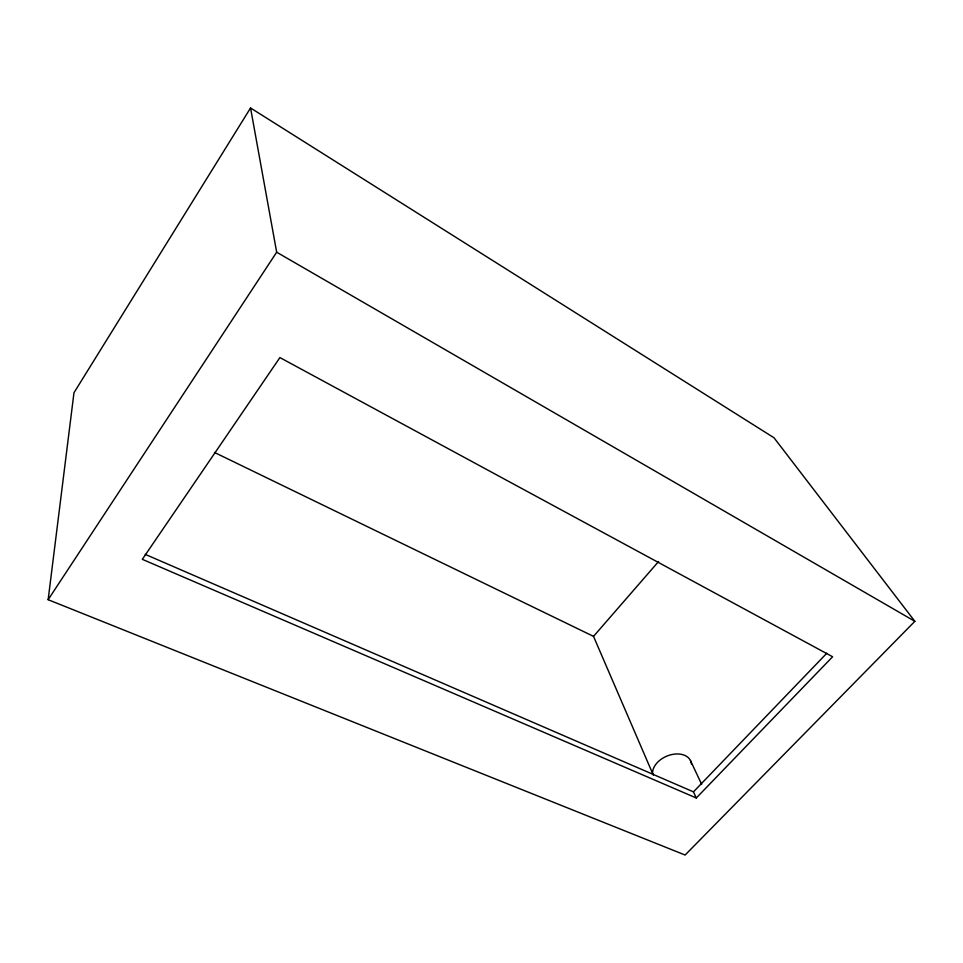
<?xml version="1.0" encoding="UTF-8"?>
<svg xmlns="http://www.w3.org/2000/svg" width="963" height="963" viewBox="0 0 963 963"><rect width="100%" height="100%" fill="white"/><g stroke="black" fill="none" stroke-linecap="round" stroke-linejoin="round"><path stroke-width="1.44" d="M48.15 599.696L73.982 392.735L250.549 107.964L773.987 437.756L914.85 621.316L685.102 855.036L48.15 599.696L276.67 252.21L250.549 107.964M653.323 775.131L593.521 636.374L658.596 561.501M696.285 797.99L142.319 559.322L279.908 357.574L832.61 656.754L696.285 797.99L693.468 791.863L826.796 653.251M145.232 554.363L693.468 791.863M214.472 452.454L593.521 636.374M276.67 252.21L914.85 621.316M690.471 760.553L701.678 784.388M652.613 774.108A20.295 13.843 -22.9 0 1 670.705 754.823A20.295 13.843 -22.9 0 1 691.434 764.056"/></g></svg>
